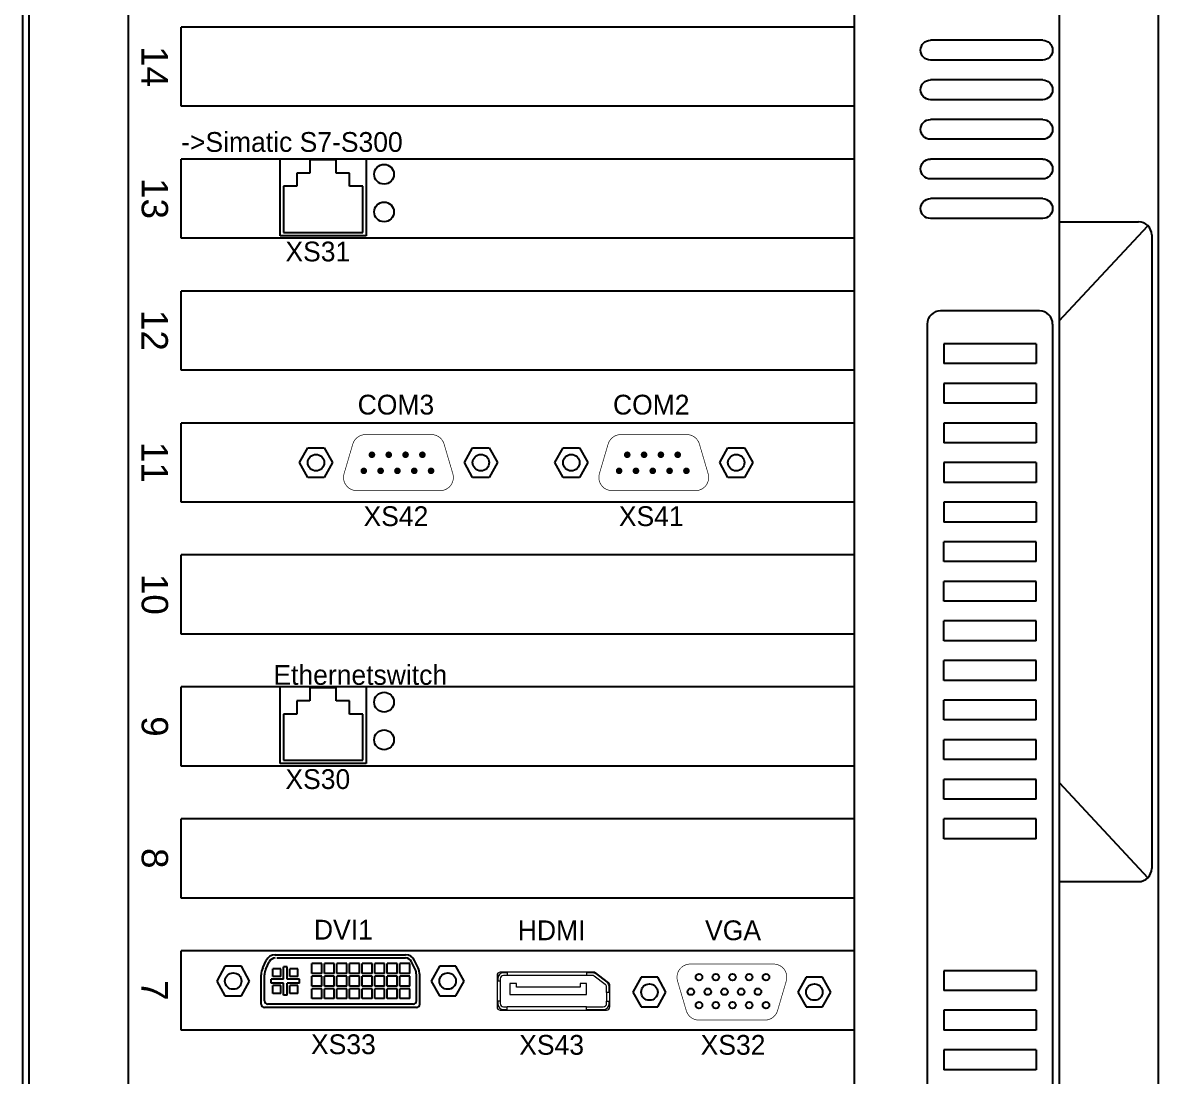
# Model space of a CAD drawing. Extents: x -2364 to 9601, y -871 to 1549.
# Drawn here: x -1025.9 to -853.9, y 568.3 to 728 of the extents above; entities that cross this region are included whole.
import ezdxf
from ezdxf.enums import TextEntityAlignment as Align

# ---------------------------------------------------------------- set-up
doc = ezdxf.new("R2010")
doc.units = 0
doc.layers.get('0').update_dxf_attribs({"linetype": 'CONTINUOUS'})
doc.layers.add('ONDERDELEN', color=7, linetype='CONTINUOUS')

# ---------------------------------------------------------------- blocks, each defined once
blk = doc.blocks.new('*U18')
for p, q in [((-1.5, 8.5), (-1.5, -8.5)), ((1.5, 8.5), (1.5, -8.5))]:
    blk.add_line(p, q)
for centre, start, end in [((0, 8.5), 0, 180), ((0, -8.5), 180, 360)]:
    blk.add_arc(centre, 1.5, start, end)
blk = doc.blocks.new('*U19')
at = {"color": 0, "linetype": 'ByBlock', "lineweight": -2}
for p in [(0, 0), (6, 0), (12, 0), (18, 0), (24, 0)]:
    blk.add_blockref('*U18', p, dxfattribs=at)

msp = doc.modelspace()

# ---------------------------------------------------------------- linework, layer by layer
for p, q in [((-1025.92052, 413.32653), (-1025.92052, 884.32653)), ((-853.92052, 884.32653), (-853.92052, 413.32653)), ((-868.92052, 862.82653), (-868.92052, 432.82653)), ((-853.92052, 860.82653), (-853.92052, 434.82653)), ((-1025.92052, 436.32653), (-1025.92052, 859.32653)), ((-1024.92052, 436.32653), (-1024.92052, 859.32653)), ((-1009.92052, 455.32653), (-1009.92052, 755.32653)), ((-899.92052, 455.32653), (-899.92052, 755.32653)), ((-1001.92052, 715.32653), (-1001.92052, 727.32653)), ((-899.92052, 727.32653), (-1001.92052, 727.32653)), ((-899.92052, 715.32653), (-1001.92052, 715.32653)), ((-899.92052, 715.32653), (-1001.92052, 715.32653)), ((-899.92052, 707.32653), (-1001.92052, 707.32653)), ((-1001.92052, 695.32653), (-1001.92052, 707.32653)), ((-986.92052, 695.71493), (-986.92052, 707.32653)), ((-978.42052, 707.21493), (-982.42052, 707.21493)), ((-982.42052, 707.21493), (-982.42052, 705.21493)), ((-978.42052, 705.21493), (-978.42052, 707.21493)), ((-973.92052, 707.32653), (-973.92052, 695.71493)), ((-984.42052, 705.21493), (-984.42052, 703.21493)), ((-982.42052, 705.21493), (-984.42052, 705.21493)), ((-976.42052, 705.21493), (-978.42052, 705.21493)), ((-976.42052, 703.21493), (-976.42052, 705.21493)), ((-986.42052, 703.21493), (-986.42052, 696.21493)), ((-984.42052, 703.21493), (-986.42052, 703.21493)), ((-974.42052, 703.21493), (-976.42052, 703.21493)), ((-974.42052, 696.21493), (-974.42052, 703.21493)), ((-868.92052, 697.82653), (-856.92052, 697.82653)), ((-868.92052, 682.82653), (-855.48624, 697.2204)), ((-899.92052, 695.32653), (-1001.92052, 695.32653)), ((-899.92052, 695.32653), (-1001.92052, 695.32653)), ((-973.92052, 695.71493), (-986.92052, 695.71493)), ((-986.42052, 696.21493), (-974.42052, 696.21493)), ((-854.92052, 695.82653), (-854.92052, 599.82653)), ((-899.92052, 687.32653), (-1001.92052, 687.32653)), ((-1001.92052, 675.32653), (-1001.92052, 687.32653)), ((-871.92052, 684.32653), (-886.92052, 684.32653)), ((-888.92052, 682.32653), (-888.92052, 506.32653)), ((-869.92052, 682.32653), (-869.92052, 506.32653)), ((-886.42052, 679.32653), (-886.42052, 676.32653)), ((-872.42052, 679.32653), (-886.42052, 679.32653)), ((-872.42052, 679.32653), (-872.42052, 676.32653)), ((-872.42052, 676.32653), (-886.42052, 676.32653)), ((-899.92052, 675.32653), (-1001.92052, 675.32653)), ((-899.92052, 675.32653), (-1001.92052, 675.32653)), ((-886.42052, 673.32653), (-886.42052, 670.32653)), ((-872.42052, 673.32653), (-886.42052, 673.32653)), ((-872.42052, 673.32653), (-872.42052, 670.32653)), ((-872.42052, 670.32653), (-886.42052, 670.32653)), ((-899.92052, 667.32653), (-1001.92052, 667.32653)), ((-1001.92052, 655.32653), (-1001.92052, 667.32653)), ((-886.42052, 667.32653), (-886.42052, 664.32653)), ((-872.42052, 667.32653), (-886.42052, 667.32653)), ((-872.42052, 667.32653), (-872.42052, 664.32653)), ((-872.42052, 664.32653), (-886.42052, 664.32653)), ((-983.99531, 661.32653), (-982.74669, 663.57405)), ((-982.74669, 663.57405), (-980.24945, 663.57405)), ((-980.24945, 663.57405), (-979.00083, 661.32653)), ((-959.02289, 661.32653), (-957.77426, 663.57405)), ((-957.77426, 663.57405), (-955.27702, 663.57405)), ((-955.27702, 663.57405), (-954.0284, 661.32653)), ((-945.32213, 661.32653), (-944.07351, 663.57405)), ((-944.07351, 663.57405), (-941.57626, 663.57405)), ((-941.57626, 663.57405), (-940.32764, 661.32653)), ((-920.3497, 661.32653), (-919.10108, 663.57405)), ((-919.10108, 663.57405), (-916.60384, 663.57405)), ((-916.60384, 663.57405), (-915.35522, 661.32653)), ((-982.74669, 659.07901), (-983.99531, 661.32653)), ((-979.00083, 661.32653), (-980.24945, 659.07901)), ((-957.77426, 659.07901), (-959.02289, 661.32653)), ((-954.0284, 661.32653), (-955.27702, 659.07901)), ((-944.07351, 659.07901), (-945.32213, 661.32653)), ((-940.32764, 661.32653), (-941.57626, 659.07901)), ((-919.10108, 659.07901), (-920.3497, 661.32653)), ((-915.35522, 661.32653), (-916.60384, 659.07901)), ((-886.42052, 661.32653), (-886.42052, 658.32653)), ((-872.42052, 661.32653), (-886.42052, 661.32653)), ((-872.42052, 661.32653), (-872.42052, 658.32653)), ((-980.24945, 659.07901), (-982.74669, 659.07901)), ((-955.27702, 659.07901), (-957.77426, 659.07901)), ((-941.57626, 659.07901), (-944.07351, 659.07901)), ((-916.60384, 659.07901), (-919.10108, 659.07901)), ((-872.42052, 658.32653), (-886.42052, 658.32653)), ((-899.92052, 655.32653), (-1001.92052, 655.32653)), ((-899.92052, 655.32653), (-1001.92052, 655.32653)), ((-886.42052, 655.32653), (-886.42052, 652.32653)), ((-872.42052, 655.32653), (-886.42052, 655.32653)), ((-872.42052, 655.32653), (-872.42052, 652.32653)), ((-872.42052, 652.32653), (-886.42052, 652.32653)), ((-886.42052, 646.32653), (-886.42052, 649.32653)), ((-872.42052, 649.32653), (-886.42052, 649.32653)), ((-872.42052, 646.32653), (-872.42052, 649.32653)), ((-1001.92052, 635.32653), (-1001.92052, 647.32653)), ((-899.92052, 647.32653), (-1001.92052, 647.32653)), ((-872.42052, 646.32653), (-886.42052, 646.32653)), ((-886.42052, 640.32653), (-886.42052, 643.32653)), ((-872.42052, 643.32653), (-886.42052, 643.32653)), ((-872.42052, 640.32653), (-872.42052, 643.32653)), ((-872.42052, 640.32653), (-886.42052, 640.32653)), ((-886.42052, 634.32653), (-886.42052, 637.32653)), ((-872.42052, 637.32653), (-886.42052, 637.32653)), ((-872.42052, 634.32653), (-872.42052, 637.32653)), ((-899.92052, 635.32653), (-1001.92052, 635.32653)), ((-899.92052, 635.32653), (-1001.92052, 635.32653)), ((-872.42052, 634.32653), (-886.42052, 634.32653)), ((-886.42052, 628.32653), (-886.42052, 631.32653)), ((-872.42052, 631.32653), (-886.42052, 631.32653)), ((-872.42052, 628.32653), (-872.42052, 631.32653)), ((-872.42052, 628.32653), (-886.42052, 628.32653)), ((-1001.92052, 615.32653), (-1001.92052, 627.32653)), ((-899.92052, 627.32653), (-1001.92052, 627.32653)), ((-986.92052, 615.71493), (-986.92052, 627.32653)), ((-978.42052, 627.21493), (-982.42052, 627.21493)), ((-982.42052, 627.21493), (-982.42052, 625.21493)), ((-978.42052, 625.21493), (-978.42052, 627.21493)), ((-973.92052, 627.32653), (-973.92052, 615.71493)), ((-984.42052, 625.21493), (-984.42052, 623.21493)), ((-982.42052, 625.21493), (-984.42052, 625.21493)), ((-976.42052, 625.21493), (-978.42052, 625.21493)), ((-976.42052, 623.21493), (-976.42052, 625.21493)), ((-886.42052, 622.32653), (-886.42052, 625.32653)), ((-872.42052, 625.32653), (-886.42052, 625.32653)), ((-872.42052, 622.32653), (-872.42052, 625.32653)), ((-986.42052, 623.21493), (-986.42052, 616.21493)), ((-984.42052, 623.21493), (-986.42052, 623.21493)), ((-974.42052, 623.21493), (-976.42052, 623.21493)), ((-974.42052, 616.21493), (-974.42052, 623.21493)), ((-872.42052, 622.32653), (-886.42052, 622.32653)), ((-886.42052, 616.32653), (-886.42052, 619.32653)), ((-872.42052, 619.32653), (-886.42052, 619.32653)), ((-872.42052, 616.32653), (-872.42052, 619.32653)), ((-986.42052, 616.21493), (-974.42052, 616.21493)), ((-872.42052, 616.32653), (-886.42052, 616.32653)), ((-899.92052, 615.32653), (-1001.92052, 615.32653)), ((-899.92052, 615.32653), (-1001.92052, 615.32653)), ((-973.92052, 615.71493), (-986.92052, 615.71493)), ((-886.42052, 610.32653), (-886.42052, 613.32653)), ((-872.42052, 613.32653), (-886.42052, 613.32653)), ((-872.42052, 610.32653), (-872.42052, 613.32653)), ((-868.92052, 612.82653), (-855.50631, 598.41232)), ((-872.42052, 610.32653), (-886.42052, 610.32653)), ((-1001.92052, 595.32653), (-1001.92052, 607.32653)), ((-899.92052, 607.32653), (-1001.92052, 607.32653)), ((-886.42052, 604.32653), (-886.42052, 607.32653)), ((-872.42052, 607.32653), (-886.42052, 607.32653)), ((-872.42052, 604.32653), (-872.42052, 607.32653)), ((-872.42052, 604.32653), (-886.42052, 604.32653)), ((-868.92052, 597.82653), (-856.92052, 597.82653)), ((-899.92052, 595.32653), (-1001.92052, 595.32653)), ((-899.92052, 595.32653), (-1001.92052, 595.32653)), ((-899.92052, 587.32653), (-1001.92052, 587.32653)), ((-1001.92052, 575.32653), (-1001.92052, 587.32653)), ((-959.39323, 587.32653), (-996.19323, 587.32653)), ((-918.89323, 587.32653), (-955.69323, 587.32653)), ((-995.29185, 585.00405), (-996.54047, 582.75653)), ((-992.79461, 585.00405), (-995.29185, 585.00405)), ((-991.54599, 582.75653), (-992.79461, 585.00405)), ((-989.55758, 584.75376), (-989.02481, 585.89228)), ((-989.10471, 584.54185), (-988.57194, 585.68037)), ((-985.84323, 584.90653), (-986.44323, 584.90653)), ((-986.44323, 583.05653), (-986.44323, 584.90653)), ((-985.84323, 583.05653), (-985.84323, 584.90653)), ((-980.62823, 585.41553), (-982.13623, 585.41553)), ((-982.13623, 583.90753), (-982.13623, 585.41553)), ((-982.13623, 583.90753), (-982.13623, 585.41553)), ((-980.62823, 583.90753), (-980.62823, 585.41553)), ((-978.72323, 585.41553), (-980.23123, 585.41553)), ((-980.23123, 583.90753), (-980.23123, 585.41553)), ((-980.23123, 583.90753), (-980.23123, 585.41553)), ((-978.72323, 583.90753), (-978.72323, 585.41553)), ((-976.81823, 585.41553), (-978.32623, 585.41553)), ((-978.32623, 583.90753), (-978.32623, 585.41553)), ((-978.32623, 583.90753), (-978.32623, 585.41553)), ((-976.81823, 583.90753), (-976.81823, 585.41553)), ((-974.91323, 585.41553), (-976.42123, 585.41553)), ((-976.42123, 583.90753), (-976.42123, 585.41553)), ((-976.42123, 583.90753), (-976.42123, 585.41553)), ((-974.91323, 583.90753), (-974.91323, 585.41553)), ((-973.00823, 585.41553), (-974.51623, 585.41553)), ((-974.51623, 583.90753), (-974.51623, 585.41553)), ((-974.51623, 583.90753), (-974.51623, 585.41553)), ((-973.00823, 583.90753), (-973.00823, 585.41553)), ((-971.10323, 585.41553), (-972.61123, 585.41553)), ((-972.61123, 583.90753), (-972.61123, 585.41553)), ((-972.61123, 583.90753), (-972.61123, 585.41553)), ((-971.10323, 583.90753), (-971.10323, 585.41553)), ((-969.19823, 585.41553), (-970.70623, 585.41553)), ((-970.70623, 583.90753), (-970.70623, 585.41553)), ((-970.70623, 583.90753), (-970.70623, 585.41553)), ((-969.19823, 583.90753), (-969.19823, 585.41553)), ((-967.29323, 585.41553), (-968.80123, 585.41553)), ((-968.80123, 583.90753), (-968.80123, 585.41553)), ((-968.80123, 583.90753), (-968.80123, 585.41553)), ((-967.29323, 583.90753), (-967.29323, 585.41553)), ((-966.48175, 584.54185), (-967.01452, 585.68037)), ((-966.02888, 584.75376), (-966.56165, 585.89228)), ((-962.79185, 585.00405), (-964.04047, 582.75653)), ((-960.29461, 585.00405), (-962.79185, 585.00405)), ((-959.04599, 582.75653), (-960.29461, 585.00405)), ((-989.79323, 579.25653), (-989.79323, 583.69417)), ((-989.29323, 579.75653), (-989.29323, 583.71253)), ((-986.81323, 584.62653), (-988.01323, 584.62653)), ((-988.01323, 583.42653), (-988.01323, 584.62653)), ((-986.81323, 583.42653), (-988.01323, 583.42653)), ((-986.81323, 583.42653), (-986.81323, 584.62653)), ((-984.27323, 584.62653), (-985.47323, 584.62653)), ((-985.47323, 583.42653), (-985.47323, 584.62653)), ((-984.27323, 583.42653), (-985.47323, 583.42653)), ((-984.27323, 583.42653), (-984.27323, 584.62653)), ((-980.62823, 583.90753), (-982.13623, 583.90753)), ((-980.62823, 583.51053), (-982.13623, 583.51053)), ((-982.13623, 582.00253), (-982.13623, 583.51053)), ((-982.13623, 582.00253), (-982.13623, 583.51053)), ((-980.62823, 582.00253), (-980.62823, 583.51053)), ((-978.72323, 583.90753), (-980.23123, 583.90753)), ((-978.72323, 583.51053), (-980.23123, 583.51053)), ((-980.23123, 582.00253), (-980.23123, 583.51053)), ((-980.23123, 582.00253), (-980.23123, 583.51053)), ((-978.72323, 582.00253), (-978.72323, 583.51053)), ((-976.81823, 583.90753), (-978.32623, 583.90753)), ((-976.81823, 583.51053), (-978.32623, 583.51053)), ((-978.32623, 582.00253), (-978.32623, 583.51053)), ((-978.32623, 582.00253), (-978.32623, 583.51053)), ((-976.81823, 582.00253), (-976.81823, 583.51053)), ((-974.91323, 583.90753), (-976.42123, 583.90753)), ((-974.91323, 583.51053), (-976.42123, 583.51053)), ((-976.42123, 582.00253), (-976.42123, 583.51053)), ((-976.42123, 582.00253), (-976.42123, 583.51053)), ((-974.91323, 582.00253), (-974.91323, 583.51053)), ((-973.00823, 583.90753), (-974.51623, 583.90753)), ((-973.00823, 583.51053), (-974.51623, 583.51053)), ((-974.51623, 582.00253), (-974.51623, 583.51053)), ((-974.51623, 582.00253), (-974.51623, 583.51053)), ((-973.00823, 582.00253), (-973.00823, 583.51053)), ((-971.10323, 583.90753), (-972.61123, 583.90753)), ((-971.10323, 583.51053), (-972.61123, 583.51053)), ((-972.61123, 582.00253), (-972.61123, 583.51053)), ((-972.61123, 582.00253), (-972.61123, 583.51053)), ((-971.10323, 582.00253), (-971.10323, 583.51053)), ((-969.19823, 583.90753), (-970.70623, 583.90753)), ((-969.19823, 583.51053), (-970.70623, 583.51053)), ((-970.70623, 582.00253), (-970.70623, 583.51053)), ((-970.70623, 582.00253), (-970.70623, 583.51053)), ((-969.19823, 582.00253), (-969.19823, 583.51053)), ((-967.29323, 583.90753), (-968.80123, 583.90753)), ((-967.29323, 583.51053), (-968.80123, 583.51053)), ((-968.80123, 582.00253), (-968.80123, 583.51053)), ((-968.80123, 582.00253), (-968.80123, 583.51053)), ((-967.29323, 582.00253), (-967.29323, 583.51053)), ((-966.29323, 579.75653), (-966.29323, 583.71253)), ((-965.79323, 579.25653), (-965.79323, 583.69417)), ((-932.23688, 583.33681), (-933.4855, 581.08929)), ((-929.73964, 583.33681), (-932.23688, 583.33681)), ((-928.49102, 581.08929), (-929.73964, 583.33681)), ((-907.26446, 583.33681), (-908.51308, 581.08929)), ((-904.76721, 583.33681), (-907.26446, 583.33681)), ((-903.51859, 581.08929), (-904.76721, 583.33681)), ((-886.42052, 584.32653), (-886.42052, 581.32653)), ((-872.42052, 584.32653), (-886.42052, 584.32653)), ((-872.42052, 584.32653), (-872.42052, 581.32653)), ((-996.54047, 582.75653), (-995.29185, 580.50901)), ((-992.79461, 580.50901), (-991.54599, 582.75653)), ((-986.44323, 583.05653), (-988.29323, 583.05653)), ((-988.29323, 582.45653), (-988.29323, 583.05653)), ((-986.44323, 582.45653), (-988.29323, 582.45653)), ((-986.81323, 582.08653), (-988.01323, 582.08653)), ((-988.01323, 580.88653), (-988.01323, 582.08653)), ((-986.81323, 580.88653), (-986.81323, 582.08653)), ((-986.44323, 580.60653), (-986.44323, 582.45653)), ((-983.99323, 583.05653), (-985.84323, 583.05653)), ((-983.99323, 582.45653), (-985.84323, 582.45653)), ((-985.84323, 580.60653), (-985.84323, 582.45653)), ((-984.27323, 582.08653), (-985.47323, 582.08653)), ((-985.47323, 580.88653), (-985.47323, 582.08653)), ((-984.27323, 580.88653), (-984.27323, 582.08653)), ((-983.99323, 582.45653), (-983.99323, 583.05653)), ((-983.99323, 582.45653), (-983.99323, 583.05653)), ((-980.62823, 582.00253), (-982.13623, 582.00253)), ((-980.62823, 581.60553), (-982.13623, 581.60553)), ((-982.13623, 580.09753), (-982.13623, 581.60553)), ((-982.13623, 580.09753), (-982.13623, 581.60553)), ((-980.62823, 580.09753), (-980.62823, 581.60553)), ((-978.72323, 582.00253), (-980.23123, 582.00253)), ((-978.72323, 581.60553), (-980.23123, 581.60553)), ((-980.23123, 580.09753), (-980.23123, 581.60553)), ((-980.23123, 580.09753), (-980.23123, 581.60553)), ((-978.72323, 580.09753), (-978.72323, 581.60553)), ((-976.81823, 582.00253), (-978.32623, 582.00253)), ((-976.81823, 581.60553), (-978.32623, 581.60553)), ((-978.32623, 580.09753), (-978.32623, 581.60553)), ((-978.32623, 580.09753), (-978.32623, 581.60553)), ((-976.81823, 580.09753), (-976.81823, 581.60553)), ((-974.91323, 582.00253), (-976.42123, 582.00253)), ((-974.91323, 581.60553), (-976.42123, 581.60553)), ((-976.42123, 580.09753), (-976.42123, 581.60553)), ((-976.42123, 580.09753), (-976.42123, 581.60553)), ((-974.91323, 580.09753), (-974.91323, 581.60553)), ((-973.00823, 582.00253), (-974.51623, 582.00253)), ((-973.00823, 581.60553), (-974.51623, 581.60553)), ((-974.51623, 580.09753), (-974.51623, 581.60553)), ((-974.51623, 580.09753), (-974.51623, 581.60553)), ((-973.00823, 580.09753), (-973.00823, 581.60553)), ((-971.10323, 582.00253), (-972.61123, 582.00253)), ((-971.10323, 581.60553), (-972.61123, 581.60553)), ((-972.61123, 580.09753), (-972.61123, 581.60553)), ((-972.61123, 580.09753), (-972.61123, 581.60553)), ((-971.10323, 580.09753), (-971.10323, 581.60553)), ((-969.19823, 582.00253), (-970.70623, 582.00253)), ((-969.19823, 581.60553), (-970.70623, 581.60553)), ((-970.70623, 580.09753), (-970.70623, 581.60553)), ((-970.70623, 580.09753), (-970.70623, 581.60553)), ((-969.19823, 580.09753), (-969.19823, 581.60553)), ((-967.29323, 582.00253), (-968.80123, 582.00253)), ((-967.29323, 581.60553), (-968.80123, 581.60553)), ((-968.80123, 580.09753), (-968.80123, 581.60553)), ((-968.80123, 580.09753), (-968.80123, 581.60553)), ((-967.29323, 580.09753), (-967.29323, 581.60553)), ((-964.04047, 582.75653), (-962.79185, 580.50901)), ((-960.29461, 580.50901), (-959.04599, 582.75653)), ((-995.29185, 580.50901), (-992.79461, 580.50901)), ((-986.81323, 580.88653), (-988.01323, 580.88653)), ((-985.84323, 580.60653), (-986.44323, 580.60653)), ((-984.27323, 580.88653), (-985.47323, 580.88653)), ((-980.62823, 580.09753), (-982.13623, 580.09753)), ((-978.72323, 580.09753), (-980.23123, 580.09753)), ((-976.81823, 580.09753), (-978.32623, 580.09753)), ((-974.91323, 580.09753), (-976.42123, 580.09753)), ((-973.00823, 580.09753), (-974.51623, 580.09753)), ((-971.10323, 580.09753), (-972.61123, 580.09753)), ((-969.19823, 580.09753), (-970.70623, 580.09753)), ((-967.29323, 580.09753), (-968.80123, 580.09753)), ((-962.79185, 580.50901), (-960.29461, 580.50901)), ((-933.4855, 581.08929), (-932.23688, 578.84177)), ((-929.73964, 578.84177), (-928.49102, 581.08929)), ((-908.51308, 581.08929), (-907.26446, 578.84177)), ((-904.76721, 578.84177), (-903.51859, 581.08929)), ((-872.42052, 581.32653), (-886.42052, 581.32653)), ((-932.23688, 578.84177), (-929.73964, 578.84177)), ((-907.26446, 578.84177), (-904.76721, 578.84177)), ((-886.42052, 578.32653), (-886.42052, 575.32653)), ((-872.42052, 578.32653), (-886.42052, 578.32653)), ((-872.42052, 578.32653), (-872.42052, 575.32653)), ((-899.92052, 575.32653), (-1001.92052, 575.32653)), ((-899.92052, 575.32653), (-1001.92052, 575.32653)), ((-872.42052, 575.32653), (-886.42052, 575.32653)), ((-886.42052, 572.32653), (-886.42052, 569.32653)), ((-872.42052, 572.32653), (-886.42052, 572.32653)), ((-872.42052, 572.32653), (-872.42052, 569.32653)), ((-872.42052, 569.32653), (-886.42052, 569.32653))]:
    msp.add_line(p, q)
at = {"color": 7, "linetype": 'Continuous', "lineweight": 13}
for p, q in [((-954.08049, 583.6096), (-954.08049, 578.8496)), ((-954.08049, 583.6096), (-954.08049, 578.8496)), ((-953.98049, 583.1096), (-953.98049, 583.9096)), ((-953.98049, 583.1096), (-953.98049, 583.9096)), ((-953.98049, 583.1096), (-953.98049, 582.7296)), ((-953.98049, 583.1096), (-953.98049, 582.7296)), ((-939.44908, 584.1096), (-953.58049, 584.1096)), ((-939.44908, 584.1096), (-953.58049, 584.1096)), ((-953.58049, 583.1096), (-953.58049, 582.7296)), ((-953.58049, 583.1096), (-953.58049, 582.7296)), ((-952.53049, 584.0096), (-953.08049, 584.0096)), ((-952.53049, 584.0096), (-953.08049, 584.0096)), ((-952.53049, 583.6096), (-953.08049, 583.6096)), ((-952.53049, 583.6096), (-953.08049, 583.6096)), ((-952.53049, 584.1096), (-952.53049, 584.0096)), ((-952.53049, 584.1096), (-952.53049, 584.0096)), ((-952.53049, 584.0096), (-952.53049, 583.6096)), ((-952.53049, 584.0096), (-952.53049, 583.6096)), ((-940.53049, 583.6096), (-952.53049, 583.6096)), ((-940.53049, 583.6096), (-952.53049, 583.6096)), ((-940.53049, 584.1096), (-940.53049, 584.0096)), ((-940.53049, 584.1096), (-940.53049, 584.0096)), ((-940.53049, 584.0096), (-940.53049, 583.6096)), ((-939.64715, 584.0096), (-940.53049, 584.0096)), ((-940.53049, 584.0096), (-940.53049, 583.6096)), ((-939.64715, 584.0096), (-940.53049, 584.0096)), ((-939.64715, 583.6096), (-940.53049, 583.6096)), ((-939.64715, 583.6096), (-940.53049, 583.6096)), ((-937.68049, 582.2596), (-939.34715, 583.5096)), ((-937.68049, 582.2596), (-939.34715, 583.5096)), ((-937.17773, 582.50967), (-939.14632, 584.00751)), ((-937.17773, 582.50967), (-939.14632, 584.00751)), ((-937.44049, 582.5796), (-939.10715, 583.8296)), ((-937.44049, 582.5796), (-939.10715, 583.8296)), ((-953.98049, 582.7296), (-954.08049, 582.7296)), ((-953.98049, 582.7296), (-954.08049, 582.7296)), ((-953.58049, 582.7296), (-953.98049, 582.7296)), ((-953.58049, 582.7296), (-953.98049, 582.7296)), ((-953.58049, 582.7296), (-953.58049, 579.7296)), ((-953.58049, 582.7296), (-953.58049, 579.7296)), ((-951.14061, 582.4096), (-952.14061, 582.4096)), ((-952.14061, 582.4096), (-952.14061, 580.7296)), ((-951.14061, 582.4096), (-952.14061, 582.4096)), ((-952.14061, 582.4096), (-952.14061, 580.7296)), ((-951.14061, 581.8096), (-951.14061, 582.4096)), ((-951.14061, 581.8096), (-951.14061, 582.4096)), ((-941.50833, 581.8096), (-951.14061, 581.8096)), ((-941.50833, 581.8096), (-951.14061, 581.8096)), ((-940.50833, 582.4096), (-941.50833, 582.4096)), ((-941.50833, 582.4096), (-941.50833, 581.8096)), ((-940.50833, 582.4096), (-941.50833, 582.4096)), ((-941.50833, 582.4096), (-941.50833, 581.8096)), ((-940.50833, 580.7296), (-940.50833, 582.4096)), ((-940.50833, 580.7296), (-940.50833, 582.4096)), ((-937.48049, 581.01459), (-937.48049, 581.8596)), ((-937.48049, 581.01459), (-937.48049, 581.8596)), ((-937.08049, 582.41176), (-937.08049, 581.8596)), ((-937.08049, 582.41176), (-937.08049, 581.8596)), ((-937.08049, 581.01459), (-937.08049, 581.8596)), ((-937.08049, 581.01459), (-937.08049, 581.8596)), ((-936.98049, 578.8496), (-936.98049, 582.11176)), ((-936.98049, 578.8496), (-936.98049, 582.11176)), ((-953.98049, 579.7296), (-954.08049, 579.7296)), ((-953.98049, 579.7296), (-954.08049, 579.7296)), ((-953.58049, 579.7296), (-953.98049, 579.7296)), ((-953.98049, 579.7296), (-953.98049, 579.3496)), ((-953.58049, 579.7296), (-953.98049, 579.7296)), ((-953.98049, 579.7296), (-953.98049, 579.3496)), ((-953.58049, 579.7296), (-953.58049, 579.3496)), ((-953.58049, 579.7296), (-953.58049, 579.3496)), ((-952.14061, 580.7296), (-940.50833, 580.7296)), ((-952.14061, 580.7296), (-940.50833, 580.7296)), ((-937.08049, 581.01459), (-937.48049, 581.01459)), ((-937.48049, 581.01459), (-937.48049, 579.7296)), ((-937.08049, 581.01459), (-937.48049, 581.01459)), ((-937.48049, 581.01459), (-937.48049, 579.7296)), ((-937.48049, 579.3496), (-937.48049, 579.7296)), ((-937.48049, 579.7296), (-937.08049, 579.7296)), ((-937.48049, 579.3496), (-937.48049, 579.7296)), ((-937.48049, 579.7296), (-937.08049, 579.7296)), ((-936.98049, 581.01459), (-937.08049, 581.01459)), ((-936.98049, 581.01459), (-937.08049, 581.01459)), ((-937.08049, 579.3496), (-937.08049, 579.7296)), ((-937.08049, 579.7296), (-936.98049, 579.7296)), ((-937.08049, 579.3496), (-937.08049, 579.7296)), ((-937.08049, 579.7296), (-936.98049, 579.7296)), ((-953.58049, 578.3496), (-937.48049, 578.3496)), ((-953.58049, 578.3496), (-937.48049, 578.3496)), ((-953.08049, 578.8496), (-952.53049, 578.8496)), ((-953.08049, 578.8496), (-952.53049, 578.8496)), ((-953.08049, 578.4496), (-952.53049, 578.4496)), ((-953.08049, 578.4496), (-952.53049, 578.4496)), ((-940.53049, 578.8496), (-952.53049, 578.8496)), ((-952.53049, 578.4496), (-952.53049, 578.8496)), ((-940.53049, 578.8496), (-952.53049, 578.8496)), ((-952.53049, 578.4496), (-952.53049, 578.8496)), ((-952.53049, 578.3496), (-952.53049, 578.4496)), ((-952.53049, 578.3496), (-952.53049, 578.4496)), ((-940.53049, 578.8496), (-937.98049, 578.8496)), ((-940.53049, 578.4496), (-940.53049, 578.8496)), ((-940.53049, 578.8496), (-937.98049, 578.8496)), ((-940.53049, 578.4496), (-940.53049, 578.8496)), ((-940.53049, 578.3496), (-940.53049, 578.4496)), ((-940.53049, 578.4496), (-937.98049, 578.4496)), ((-940.53049, 578.3496), (-940.53049, 578.4496)), ((-940.53049, 578.4496), (-937.98049, 578.4496))]:
    msp.add_line(p, q, dxfattribs=at)
for points, const_width in [([(-975.33193, 657.08122), (-962.69178, 657.08122, 0.500705616), (-960.77517, 659.64272), (-962.09724, 664.13776, 0.332706414), (-964.01385, 665.57184), (-974.00986, 665.57184, 0.332706414), (-975.92648, 664.13776), (-977.24855, 659.64272, 0.500705616)], 0.09989), ([(-936.65875, 657.08122), (-924.0186, 657.08122, 0.500705616), (-922.10198, 659.64272), (-923.42405, 664.13776, 0.332706414), (-925.34067, 665.57184), (-935.33668, 665.57184, 0.332706414), (-937.25329, 664.13776), (-938.57536, 659.64272, 0.500705616)], 0.09989), ([(-973.27625, 662.51614, -1), (-972.77681, 662.51614, -1)], 0.49945), ([(-970.72907, 662.51614, -1), (-970.22962, 662.51614, -1)], 0.49945), ([(-968.18188, 662.51614, -1), (-967.68243, 662.51614, -1)], 0.49945), ([(-965.63469, 662.51614, -1), (-965.13524, 662.51614, -1)], 0.49945), ([(-934.60307, 662.51614, -1), (-934.10362, 662.51614, -1)], 0.49945), ([(-932.05588, 662.51614, -1), (-931.55643, 662.51614, -1)], 0.49945), ([(-929.5087, 662.51614, -1), (-929.00925, 662.51614, -1)], 0.49945), ([(-926.96151, 662.51614, -1), (-926.46206, 662.51614, -1)], 0.49945), ([(-974.50579, 660.07791, -1), (-974.00634, 660.07791, -1)], 0.49945), ([(-971.9586, 660.07791, -1), (-971.45915, 660.07791, -1)], 0.49945), ([(-969.41141, 660.07791, -1), (-968.91197, 660.07791, -1)], 0.49945), ([(-966.86423, 660.07791, -1), (-966.36478, 660.07791, -1)], 0.49945), ([(-964.31704, 660.07791, -1), (-963.81759, 660.07791, -1)], 0.49945), ([(-935.8326, 660.07791, -1), (-935.33316, 660.07791, -1)], 0.49945), ([(-933.28542, 660.07791, -1), (-932.78597, 660.07791, -1)], 0.49945), ([(-930.73823, 660.07791, -1), (-930.23878, 660.07791, -1)], 0.49945), ([(-928.19104, 660.07791, -1), (-927.69159, 660.07791, -1)], 0.49945), ([(-925.64386, 660.07791, -1), (-925.14441, 660.07791, -1)], 0.49945), ([(-912.18197, 585.33461), (-924.82212, 585.33461, 0.500705616), (-926.73874, 582.7731), (-925.41667, 578.27806, 0.332706414), (-923.50005, 576.84398), (-913.50404, 576.84398, 0.332706414), (-911.58743, 578.27806), (-910.26536, 582.7731, 0.500705616)], 0.09989)]:
    msp.add_lwpolyline(points, format="xyb", close=True, dxfattribs=dict(const_width=const_width))
for centre, radius in [((-971.18472, 705.02188), 1.5), ((-971.18472, 699.31734), 1.5), ((-981.49807, 661.32653), 1.24862), ((-956.52564, 661.32653), 1.24862), ((-942.82488, 661.32653), 1.24862), ((-917.85246, 661.32653), 1.24862), ((-971.18472, 625.02188), 1.5), ((-971.18472, 619.31734), 1.5), ((-994.04323, 582.75653), 1.24862), ((-961.54323, 582.75653), 1.24862), ((-923.48859, 583.33681), 0.49945), ((-920.95139, 583.33681), 0.49945), ((-918.41419, 583.33681), 0.49945), ((-915.877, 583.33681), 0.49945), ((-913.3398, 583.33681), 0.49945), ((-930.98826, 581.08929), 1.24862), ((-924.71129, 581.14825), 0.49945), ((-922.16699, 581.14825), 0.49945), ((-919.62979, 581.14825), 0.49945), ((-917.09259, 581.14825), 0.49945), ((-914.55539, 581.14825), 0.49945), ((-906.01583, 581.08929), 1.24862), ((-923.48859, 579.0915), 0.49945), ((-920.95139, 579.0915), 0.49945), ((-918.41419, 579.0915), 0.49945), ((-915.877, 579.0915), 0.49945), ((-913.3398, 579.0915), 0.49945)]:
    msp.add_circle(centre, radius)
for centre, radius, start, end in [((-856.92052, 695.82653), 2, 0, 90), ((-886.92052, 682.32653), 2, 90, 180), ((-871.92052, 682.32653), 2, 0, 90), ((-856.92052, 599.82653), 2, 270, 0), ((-987.6662, 585.25653), 1.5, 90, 154.9229836), ((-967.92026, 585.25653), 1.5, 25.0770164, 90), ((-987.6662, 585.25653), 1, 90, 154.9229836), ((-967.92026, 585.25653), 1, 25.0770164, 90), ((-987.29323, 583.69417), 2.5, 154.9229836, 180), ((-987.29323, 583.69417), 2, 154.9229836, 180), ((-968.29323, 583.69417), 2, 0, 25.0770164), ((-968.29323, 583.69417), 2.5, 0, 25.0770164), ((-988.79323, 579.75653), 0.5, 180, 270), ((-966.79323, 579.75653), 0.5, 270, 0), ((-989.29323, 579.25653), 0.5, 180, 270), ((-966.29323, 579.25653), 0.5, 270, 0)]:
    msp.add_arc(centre, radius, start, end)
for centre, radius, start, end in [((-953.58049, 583.6096), 0.5, 90, 180), ((-953.58049, 583.6096), 0.5, 90, 180), ((-953.08049, 583.1096), 0.9, 90, 180), ((-953.08049, 583.1096), 0.9, 90, 180), ((-953.08049, 583.1096), 0.5, 90, 180), ((-953.08049, 583.1096), 0.5, 90, 180), ((-939.64715, 583.1096), 0.9, 53.1301024, 90), ((-939.64715, 583.1096), 0.9, 53.1301024, 90), ((-939.64715, 583.1096), 0.5, 53.1301024, 90), ((-939.64715, 583.1096), 0.5, 53.1301024, 90), ((-939.44908, 583.6096), 0.5, 52.7335981, 90), ((-939.44908, 583.6096), 0.5, 52.7335981, 90), ((-937.98049, 581.8596), 0.5, 0, 53.1301024), ((-937.98049, 581.8596), 0.5, 0, 53.1301024), ((-937.98049, 581.8596), 0.9, 0, 53.1301024), ((-937.98049, 581.8596), 0.9, 0, 53.1301024), ((-937.48049, 582.11176), 0.5, 0, 52.7335981), ((-937.48049, 582.11176), 0.5, 0, 52.7335981), ((-953.58049, 578.8496), 0.5, 180, 270), ((-953.58049, 578.8496), 0.5, 180, 270), ((-953.08049, 579.3496), 0.9, 180, 270), ((-953.08049, 579.3496), 0.9, 180, 270), ((-953.08049, 579.3496), 0.5, 180, 270), ((-953.08049, 579.3496), 0.5, 180, 270), ((-937.98049, 579.3496), 0.5, 270, 0), ((-937.98049, 579.3496), 0.9, 270, 0), ((-937.98049, 579.3496), 0.5, 270, 0), ((-937.98049, 579.3496), 0.9, 270, 0), ((-937.48049, 578.8496), 0.5, 270, 0), ((-937.48049, 578.8496), 0.5, 270, 0)]:
    msp.add_arc(centre, radius, start, end, dxfattribs=at)
at = {"layer": 'ONDERDELEN'}
for p, q in [((-987.75373, 586.75653), (-967.92026, 586.75653)), ((-987.40723, 586.25653), (-967.92026, 586.25653)), ((-966.29323, 578.75653), (-989.29323, 578.75653)), ((-966.79323, 579.25653), (-988.79323, 579.25653))]:
    msp.add_line(p, q, dxfattribs=at)

# ---------------------------------------------------------------- block references
at = {"xscale": -1, "rotation": 270}
msp.add_blockref('*U19', (-879.92052, 699.82653), dxfattribs=at)

# ---------------------------------------------------------------- texts
for s, p in [('->Simatic S7-S300', (-1001.92052, 708.41746)), ('XS31', (-986.12907, 691.8201)), ('Ethernetswitch', (-987.94857, 627.65232)), ('XS30', (-986.12907, 611.86346))]:
    msp.add_text(s, height=3).set_placement(p)
for s, p in [('COM3', (-969.39207, 670.11322)), ('COM2', (-930.71888, 670.11322)), ('XS42', (-969.39207, 653.21073)), ('XS41', (-930.71888, 653.21073)), ('DVI1', (-977.35113, 590.5442)), ('HDMI', (-945.80992, 590.45113)), ('VGA', (-918.3272, 590.45113)), ('XS33', (-977.35113, 573.18445)), ('XS43', (-945.80992, 573.09137)), ('XS32', (-918.3272, 573.09137))]:
    msp.add_text(s, height=3).set_placement(p, align=Align.MIDDLE)
at = {"char_height": 4, "attachment_point": 5, "rotation": 270}
for s, insert in [('{\\fArial|b0|i0|c0|p34;14}', (-1005.93231, 721.34896)), ('{\\fArial|b0|i0|c0|p34;13}', (-1005.93231, 701.34896)), ('{\\fArial|b0|i0|c0|p34;12}', (-1005.93231, 681.3681)), ('{\\fArial|b0|i0|c0|p34;11}', (-1005.93231, 661.3681)), ('{\\fArial|b0|i0|c0|p34;10}', (-1005.93231, 641.3681)), ('{\\fArial|b0|i0|c0|p34;9}', (-1005.93231, 621.34896)), ('{\\fArial|b0|i0|c0|p34;8}', (-1005.93231, 601.3681)), ('{\\fArial|b0|i0|c0|p34;7}', (-1005.93231, 581.34896))]:
    msp.add_mtext_dynamic_manual_height_columns(s, width=13, gutter_width=10, heights=[0], dxfattribs=dict(at, insert=insert))

doc.saveas('drawing.dxf')
